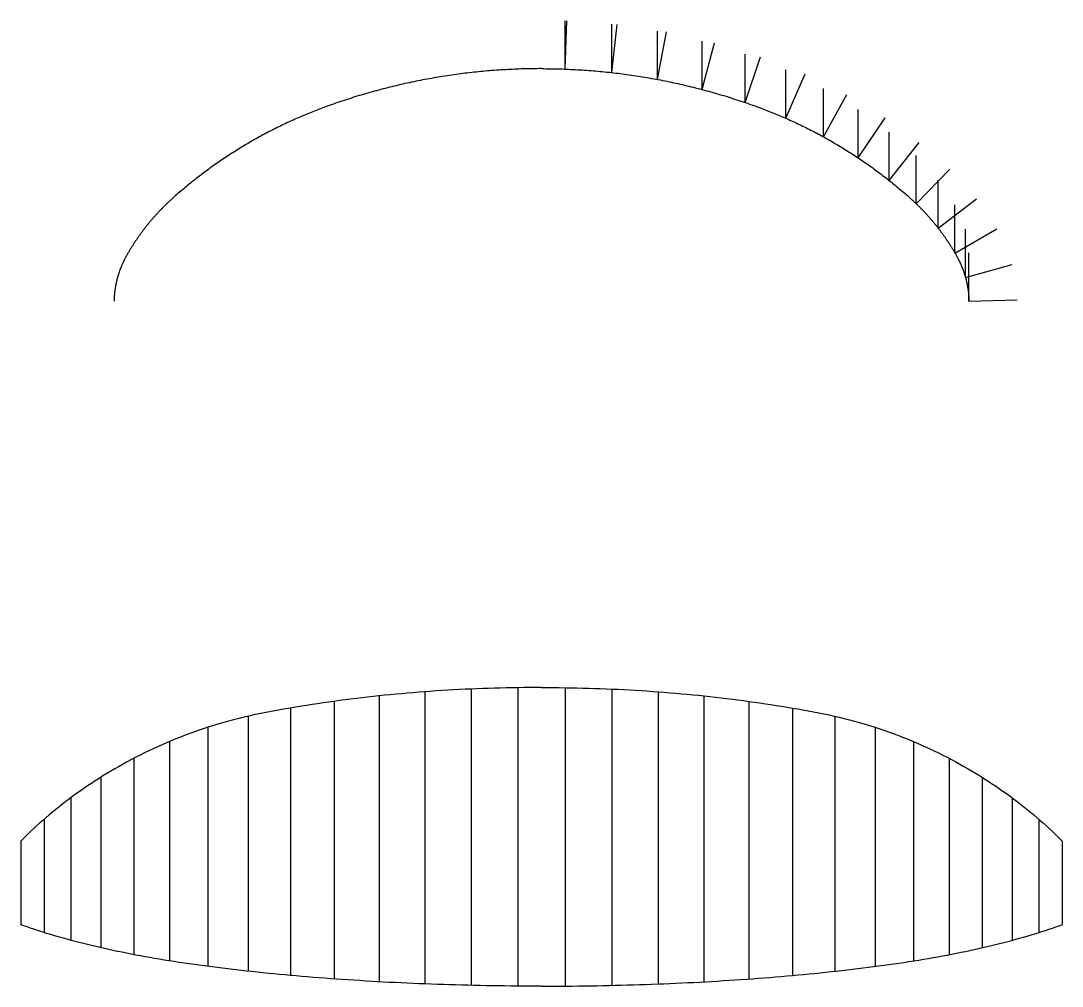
# Model space of a CAD drawing. Extents: x -539 to 539, y -309 to 690.
import ezdxf

# ---------------------------------------------------------------- set-up
doc = ezdxf.new("R2010")
doc.units = 0

msp = doc.modelspace()

# ---------------------------------------------------------------- linework, layer by layer
at = {"layer": 'default', "color": 1, "linetype": 'CONTINUOUS'}
for p, q in [((24.36, 640.44), (24.36, 690.44)), ((72.71, 636.83), (72.71, 686.83)), ((120.19, 629.71), (120.19, 679.71)), ((166.32, 619.3), (166.32, 669.3)), ((210.68, 605.87), (210.68, 655.87)), ((-79.21, 636.06), (-81.53, 635.77)), ((-76.89, 636.34), (-79.21, 636.06)), ((-74.57, 636.61), (-76.89, 636.34)), ((-72.25, 636.88), (-74.57, 636.61)), ((-69.93, 637.13), (-72.25, 636.88)), ((-67.61, 637.38), (-69.93, 637.13)), ((-65.29, 637.62), (-67.61, 637.38)), ((-62.96, 637.85), (-65.29, 637.62)), ((-60.64, 638.07), (-62.96, 637.85)), ((-58.31, 638.28), (-60.64, 638.07)), ((-55.98, 638.49), (-58.31, 638.28)), ((-53.66, 638.68), (-55.98, 638.49)), ((-51.33, 638.87), (-53.66, 638.68)), ((-49, 639.05), (-51.33, 638.87)), ((-46.67, 639.22), (-49, 639.05)), ((-44.34, 639.39), (-46.67, 639.22)), ((-42.01, 639.54), (-44.34, 639.39)), ((-39.68, 639.69), (-42.01, 639.54)), ((-37.35, 639.83), (-39.68, 639.69)), ((-35.02, 639.96), (-37.35, 639.83)), ((-32.68, 640.08), (-35.02, 639.96)), ((-30.35, 640.19), (-32.68, 640.08)), ((-28.02, 640.3), (-30.35, 640.19)), ((-25.68, 640.39), (-28.02, 640.3)), ((-23.35, 640.48), (-25.68, 640.39)), ((-21.02, 640.56), (-23.35, 640.48)), ((-18.68, 640.63), (-21.02, 640.56)), ((-16.35, 640.69), (-18.68, 640.63)), ((-14.01, 640.75), (-16.35, 640.69)), ((-11.68, 640.8), (-14.01, 640.75)), ((-9.34, 640.83), (-11.68, 640.8)), ((-7.01, 640.86), (-9.34, 640.83)), ((-4.67, 640.88), (-7.01, 640.86)), ((-2.34, 640.9), (-4.67, 640.88)), ((0, 640.9), (-2.34, 640.9)), ((252.81, 589.58), (252.81, 639.58)), ((-141.34, 625.37), (-143.62, 624.86)), ((-139.06, 625.88), (-141.34, 625.37)), ((-136.77, 626.37), (-139.06, 625.88)), ((-134.49, 626.86), (-136.77, 626.37)), ((-132.2, 627.34), (-134.49, 626.86)), ((-129.91, 627.81), (-132.2, 627.34)), ((-127.63, 628.27), (-129.91, 627.81)), ((-125.33, 628.72), (-127.63, 628.27)), ((-123.04, 629.17), (-125.33, 628.72)), ((-120.75, 629.6), (-123.04, 629.17)), ((-118.45, 630.03), (-120.75, 629.6)), ((-116.15, 630.45), (-118.45, 630.03)), ((-113.86, 630.87), (-116.15, 630.45)), ((-111.56, 631.27), (-113.86, 630.87)), ((-109.25, 631.67), (-111.56, 631.27)), ((-106.95, 632.05), (-109.25, 631.67)), ((-104.65, 632.43), (-106.95, 632.05)), ((-102.34, 632.81), (-104.65, 632.43)), ((-100.03, 633.17), (-102.34, 632.81)), ((-97.72, 633.52), (-100.03, 633.17)), ((-95.41, 633.87), (-97.72, 633.52)), ((-93.1, 634.21), (-95.41, 633.87)), ((-90.79, 634.54), (-93.1, 634.21)), ((-88.48, 634.86), (-90.79, 634.54)), ((-86.16, 635.17), (-88.48, 634.86)), ((-83.85, 635.48), (-86.16, 635.17)), ((-81.53, 635.77), (-83.85, 635.48)), ((-182.05, 614.93), (-184.29, 614.27)), ((-179.81, 615.58), (-182.05, 614.93)), ((-177.56, 616.22), (-179.81, 615.58)), ((-175.31, 616.85), (-177.56, 616.22)), ((-173.06, 617.48), (-175.31, 616.85)), ((-170.81, 618.09), (-173.06, 617.48)), ((-168.56, 618.7), (-170.81, 618.09)), ((-166.3, 619.3), (-168.56, 618.7)), ((-164.04, 619.89), (-166.3, 619.3)), ((-161.78, 620.48), (-164.04, 619.89)), ((-159.51, 621.05), (-161.78, 620.48)), ((-157.25, 621.62), (-159.51, 621.05)), ((-154.98, 622.18), (-157.25, 621.62)), ((-152.71, 622.74), (-154.98, 622.18)), ((-150.44, 623.28), (-152.71, 622.74)), ((-148.17, 623.81), (-150.44, 623.28)), ((-145.89, 624.34), (-148.17, 623.81)), ((-143.62, 624.86), (-145.89, 624.34)), ((292.04, 570.22), (292.04, 620.22)), ((-215.41, 604.23), (-217.61, 603.45)), ((-213.2, 605), (-215.41, 604.23)), ((-210.99, 605.76), (-213.2, 605)), ((-208.78, 606.51), (-210.99, 605.76)), ((-206.57, 607.26), (-208.78, 606.51)), ((-204.35, 608), (-206.57, 607.26)), ((-202.13, 608.72), (-204.35, 608)), ((-199.91, 609.45), (-202.13, 608.72)), ((-197.69, 610.16), (-199.91, 609.45)), ((-195.46, 610.86), (-197.69, 610.16)), ((-193.23, 611.56), (-195.46, 610.86)), ((-191, 612.25), (-193.23, 611.56)), ((-188.77, 612.93), (-191, 612.25)), ((-186.53, 613.6), (-188.77, 612.93)), ((-184.29, 614.27), (-186.53, 613.6)), ((-243.51, 593.55), (-245.21, 592.84)), ((-241.81, 594.25), (-243.51, 593.55)), ((-240.11, 594.94), (-241.81, 594.25)), ((-238.4, 595.63), (-240.11, 594.94)), ((-236.7, 596.31), (-238.4, 595.63)), ((-234.99, 596.99), (-236.7, 596.31)), ((-233.27, 597.66), (-234.99, 596.99)), ((-231.56, 598.32), (-233.27, 597.66)), ((-229.84, 598.98), (-231.56, 598.32)), ((-228.12, 599.62), (-229.84, 598.98)), ((-226.39, 600.27), (-228.12, 599.62)), ((-224.2, 601.08), (-226.39, 600.27)), ((-222.01, 601.88), (-224.2, 601.08)), ((-219.81, 602.67), (-222.01, 601.88)), ((-217.61, 603.45), (-219.81, 602.67)), ((327.88, 548.45), (327.88, 598.45)), ((-268.69, 582.27), (-270.35, 581.47)), ((-267.03, 583.07), (-268.69, 582.27)), ((-265.37, 583.86), (-267.03, 583.07)), ((-263.71, 584.64), (-265.37, 583.86)), ((-262.04, 585.42), (-263.71, 584.64)), ((-260.37, 586.19), (-262.04, 585.42)), ((-258.7, 586.95), (-260.37, 586.19)), ((-257.02, 587.71), (-258.7, 586.95)), ((-255.34, 588.46), (-257.02, 587.71)), ((-253.66, 589.21), (-255.34, 588.46)), ((-251.98, 589.95), (-253.66, 589.21)), ((-250.29, 590.68), (-251.98, 589.95)), ((-248.6, 591.41), (-250.29, 590.68)), ((-246.91, 592.13), (-248.6, 591.41)), ((-245.21, 592.84), (-246.91, 592.13)), ((-289.97, 571.36), (-291.58, 570.48)), ((-288.35, 572.24), (-289.97, 571.36)), ((-286.73, 573.11), (-288.35, 572.24)), ((-285.11, 573.97), (-286.73, 573.11)), ((-283.48, 574.83), (-285.11, 573.97)), ((-281.85, 575.68), (-283.48, 574.83)), ((-280.21, 576.53), (-281.85, 575.68)), ((-278.58, 577.36), (-280.21, 576.53)), ((-276.94, 578.2), (-278.58, 577.36)), ((-275.29, 579.02), (-276.94, 578.2)), ((-273.65, 579.85), (-275.29, 579.02)), ((-272, 580.66), (-273.65, 579.85)), ((-270.35, 581.47), (-272, 580.66)), ((359.95, 525.08), (359.95, 575.08)), ((-307.54, 561.32), (-309.11, 560.38)), ((-305.96, 562.27), (-307.54, 561.32)), ((-304.37, 563.2), (-305.96, 562.27)), ((-302.79, 564.13), (-304.37, 563.2)), ((-301.2, 565.06), (-302.79, 564.13)), ((-299.6, 565.98), (-301.2, 565.06)), ((-298, 566.89), (-299.6, 565.98)), ((-296.4, 567.8), (-298, 566.89)), ((-294.8, 568.7), (-296.4, 567.8)), ((-293.19, 569.59), (-294.8, 568.7)), ((-291.58, 570.48), (-293.19, 569.59)), ((-324.67, 550.57), (-326.21, 549.56)), ((-323.13, 551.58), (-324.67, 550.57)), ((-321.59, 552.58), (-323.13, 551.58)), ((-320.04, 553.57), (-321.59, 552.58)), ((-318.49, 554.56), (-320.04, 553.57)), ((-316.94, 555.55), (-318.49, 554.56)), ((-315.38, 556.52), (-316.94, 555.55)), ((-313.82, 557.5), (-315.38, 556.52)), ((-312.25, 558.46), (-313.82, 557.5)), ((-310.68, 559.42), (-312.25, 558.46)), ((-309.11, 560.38), (-310.68, 559.42)), ((388.02, 500.91), (388.02, 550.91)), ((-341.35, 539.11), (-342.84, 538.04)), ((-339.85, 540.18), (-341.35, 539.11)), ((-338.35, 541.25), (-339.85, 540.18)), ((-336.85, 542.31), (-338.35, 541.25)), ((-335.34, 543.36), (-336.85, 542.31)), ((-333.83, 544.41), (-335.34, 543.36)), ((-332.31, 545.45), (-333.83, 544.41)), ((-330.79, 546.48), (-332.31, 545.45)), ((-329.27, 547.51), (-330.79, 546.48)), ((-327.74, 548.54), (-329.27, 547.51)), ((-326.21, 549.56), (-327.74, 548.54)), ((-354.63, 529.23), (-356.09, 528.11)), ((-353.17, 530.35), (-354.63, 529.23)), ((-351.71, 531.47), (-353.17, 530.35)), ((-350.24, 532.58), (-351.71, 531.47)), ((-348.77, 533.68), (-350.24, 532.58)), ((-347.29, 534.78), (-348.77, 533.68)), ((-345.81, 535.87), (-347.29, 534.78)), ((-344.33, 536.96), (-345.81, 535.87)), ((-342.84, 538.04), (-344.33, 536.96)), ((-368.99, 517.73), (-370.4, 516.55)), ((-367.57, 518.91), (-368.99, 517.73)), ((-366.15, 520.08), (-367.57, 518.91)), ((-364.73, 521.24), (-366.15, 520.08)), ((-363.3, 522.4), (-364.73, 521.24)), ((-361.86, 523.55), (-363.3, 522.4)), ((-360.42, 524.7), (-361.86, 523.55)), ((-358.98, 525.84), (-360.42, 524.7)), ((-357.54, 526.98), (-358.98, 525.84)), ((-356.09, 528.11), (-357.54, 526.98)), ((410.79, 475.56), (410.79, 525.56)), ((-381.53, 506.93), (-382.11, 506.41)), ((-380.15, 508.15), (-381.53, 506.93)), ((-378.77, 509.37), (-380.15, 508.15)), ((-377.39, 510.58), (-378.77, 509.37)), ((-376, 511.78), (-377.39, 510.58)), ((-374.61, 512.98), (-376, 511.78)), ((-373.21, 514.18), (-374.61, 512.98)), ((-371.8, 515.37), (-373.21, 514.18)), ((-370.4, 516.55), (-371.8, 515.37)), ((-392.79, 496.19), (-393.34, 495.64)), ((-392.25, 496.75), (-392.79, 496.19)), ((-391.7, 497.3), (-392.25, 496.75)), ((-391.15, 497.85), (-391.7, 497.3)), ((-390.6, 498.4), (-391.15, 497.85)), ((-390.04, 498.95), (-390.6, 498.4)), ((-389.49, 499.49), (-390.04, 498.95)), ((-388.93, 500.04), (-389.49, 499.49)), ((-388.37, 500.58), (-388.93, 500.04)), ((-387.81, 501.12), (-388.37, 500.58)), ((-387.25, 501.65), (-387.81, 501.12)), ((-386.69, 502.19), (-387.25, 501.65)), ((-386.12, 502.72), (-386.69, 502.19)), ((-385.55, 503.26), (-386.12, 502.72)), ((-384.98, 503.79), (-385.55, 503.26)), ((-384.41, 504.32), (-384.98, 503.79)), ((-383.84, 504.84), (-384.41, 504.32)), ((-383.26, 505.37), (-383.84, 504.84)), ((-382.69, 505.89), (-383.26, 505.37)), ((-382.11, 506.41), (-382.69, 505.89)), ((428.04, 449.91), (428.04, 499.91)), ((-402.81, 485.32), (-403.31, 484.73)), ((-402.3, 485.91), (-402.81, 485.32)), ((-401.78, 486.49), (-402.3, 485.91)), ((-401.27, 487.08), (-401.78, 486.49)), ((-400.76, 487.66), (-401.27, 487.08)), ((-400.24, 488.24), (-400.76, 487.66)), ((-399.72, 488.82), (-400.24, 488.24)), ((-399.2, 489.4), (-399.72, 488.82)), ((-398.67, 489.97), (-399.2, 489.4)), ((-398.15, 490.55), (-398.67, 489.97)), ((-397.62, 491.12), (-398.15, 490.55)), ((-397.09, 491.69), (-397.62, 491.12)), ((-396.56, 492.26), (-397.09, 491.69)), ((-396.03, 492.83), (-396.56, 492.26)), ((-395.49, 493.39), (-396.03, 492.83)), ((-394.96, 493.96), (-395.49, 493.39)), ((-394.42, 494.52), (-394.96, 493.96)), ((-393.88, 495.08), (-394.42, 494.52)), ((-393.34, 495.64), (-393.88, 495.08)), ((-411.64, 474.45), (-412.11, 473.83)), ((-411.17, 475.07), (-411.64, 474.45)), ((-410.69, 475.68), (-411.17, 475.07)), ((-410.21, 476.3), (-410.69, 475.68)), ((-409.73, 476.91), (-410.21, 476.3)), ((-409.25, 477.52), (-409.73, 476.91)), ((-408.77, 478.13), (-409.25, 477.52)), ((-408.28, 478.74), (-408.77, 478.13)), ((-407.79, 479.35), (-408.28, 478.74)), ((-407.31, 479.95), (-407.79, 479.35)), ((-406.81, 480.55), (-407.31, 479.95)), ((-406.32, 481.15), (-406.81, 480.55)), ((-405.82, 481.75), (-406.32, 481.15)), ((-405.33, 482.35), (-405.82, 481.75)), ((-404.83, 482.95), (-405.33, 482.35)), ((-404.32, 483.54), (-404.83, 482.95)), ((-403.82, 484.14), (-404.32, 483.54)), ((-403.31, 484.73), (-403.82, 484.14)), ((438.9, 424.64), (438.9, 474.64)), ((-419.37, 463.72), (-419.81, 463.07)), ((-418.93, 464.36), (-419.37, 463.72)), ((-418.49, 465), (-418.93, 464.36)), ((-418.05, 465.64), (-418.49, 465)), ((-417.61, 466.28), (-418.05, 465.64)), ((-417.16, 466.92), (-417.61, 466.28)), ((-416.71, 467.55), (-417.16, 466.92)), ((-416.26, 468.19), (-416.71, 467.55)), ((-415.81, 468.82), (-416.26, 468.19)), ((-415.35, 469.45), (-415.81, 468.82)), ((-414.9, 470.08), (-415.35, 469.45)), ((-414.44, 470.71), (-414.9, 470.08)), ((-413.98, 471.34), (-414.44, 470.71)), ((-413.51, 471.96), (-413.98, 471.34)), ((-413.05, 472.59), (-413.51, 471.96)), ((-412.58, 473.21), (-413.05, 472.59)), ((-412.11, 473.83), (-412.58, 473.21)), ((-426.08, 453.23), (-426.48, 452.56)), ((-425.68, 453.89), (-426.08, 453.23)), ((-425.27, 454.56), (-425.68, 453.89)), ((-424.86, 455.22), (-425.27, 454.56)), ((-424.46, 455.88), (-424.86, 455.22)), ((-424.04, 456.54), (-424.46, 455.88)), ((-423.63, 457.2), (-424.04, 456.54)), ((-423.21, 457.86), (-423.63, 457.2)), ((-422.8, 458.52), (-423.21, 457.86)), ((-422.38, 459.17), (-422.8, 458.52)), ((-421.95, 459.83), (-422.38, 459.17)), ((-421.53, 460.48), (-421.95, 459.83)), ((-421.1, 461.13), (-421.53, 460.48)), ((-420.67, 461.78), (-421.1, 461.13)), ((-420.24, 462.43), (-420.67, 461.78)), ((-419.81, 463.07), (-420.24, 462.43)), ((-432.19, 442.27), (-432.41, 441.82)), ((-431.97, 442.72), (-432.19, 442.27)), ((-431.74, 443.17), (-431.97, 442.72)), ((-431.51, 443.62), (-431.74, 443.17)), ((-431.28, 444.07), (-431.51, 443.62)), ((-431.05, 444.52), (-431.28, 444.07)), ((-430.81, 444.97), (-431.05, 444.52)), ((-430.58, 445.41), (-430.81, 444.97)), ((-430.34, 445.85), (-430.58, 445.41)), ((-430.09, 446.3), (-430.34, 445.85)), ((-429.85, 446.74), (-430.09, 446.3)), ((-429.6, 447.18), (-429.85, 446.74)), ((-428.84, 448.53), (-429.6, 447.18)), ((-428.45, 449.21), (-428.84, 448.53)), ((-428.06, 449.88), (-428.45, 449.21)), ((-427.67, 450.55), (-428.06, 449.88)), ((-427.28, 451.22), (-427.67, 450.55)), ((-426.88, 451.89), (-427.28, 451.22)), ((-426.48, 452.56), (-426.88, 451.89)), ((442.53, 400), (442.53, 450)), ((-436.7, 431.6), (-436.87, 431.12)), ((-436.53, 432.07), (-436.7, 431.6)), ((-436.36, 432.54), (-436.53, 432.07)), ((-436.18, 433.02), (-436.36, 432.54)), ((-436.01, 433.49), (-436.18, 433.02)), ((-435.83, 433.96), (-436.01, 433.49)), ((-435.64, 434.43), (-435.83, 433.96)), ((-435.46, 434.9), (-435.64, 434.43)), ((-435.27, 435.37), (-435.46, 434.9)), ((-435.08, 435.83), (-435.27, 435.37)), ((-434.89, 436.3), (-435.08, 435.83)), ((-434.7, 436.77), (-434.89, 436.3)), ((-434.5, 437.23), (-434.7, 436.77)), ((-434.3, 437.69), (-434.5, 437.23)), ((-434.1, 438.16), (-434.3, 437.69)), ((-433.9, 438.62), (-434.1, 438.16)), ((-433.69, 439.08), (-433.9, 438.62)), ((-433.48, 439.54), (-433.69, 439.08)), ((-433.27, 440), (-433.48, 439.54)), ((-433.06, 440.45), (-433.27, 440)), ((-432.85, 440.91), (-433.06, 440.45)), ((-432.63, 441.36), (-432.85, 440.91)), ((-432.41, 441.82), (-432.63, 441.36)), ((-439.96, 420.47), (-440.07, 419.98)), ((-439.85, 420.96), (-439.96, 420.47)), ((-439.73, 421.46), (-439.85, 420.96)), ((-439.61, 421.95), (-439.73, 421.46)), ((-439.49, 422.43), (-439.61, 421.95)), ((-439.36, 422.92), (-439.49, 422.43)), ((-439.23, 423.41), (-439.36, 422.92)), ((-439.1, 423.9), (-439.23, 423.41)), ((-438.97, 424.38), (-439.1, 423.9)), ((-438.84, 424.87), (-438.97, 424.38)), ((-438.7, 425.36), (-438.84, 424.87)), ((-438.56, 425.84), (-438.7, 425.36)), ((-438.42, 426.32), (-438.56, 425.84)), ((-438.28, 426.81), (-438.42, 426.32)), ((-438.13, 427.29), (-438.28, 426.81)), ((-437.98, 427.77), (-438.13, 427.29)), ((-437.83, 428.25), (-437.98, 427.77)), ((-437.68, 428.73), (-437.83, 428.25)), ((-437.52, 429.21), (-437.68, 428.73)), ((-437.36, 429.69), (-437.52, 429.21)), ((-437.2, 430.17), (-437.36, 429.69)), ((-437.04, 430.64), (-437.2, 430.17)), ((-436.87, 431.12), (-437.04, 430.64)), ((-441.8, 410.05), (-441.86, 409.55)), ((-441.74, 410.55), (-441.8, 410.05)), ((-441.68, 411.05), (-441.74, 410.55)), ((-441.61, 411.55), (-441.68, 411.05)), ((-441.54, 412.05), (-441.61, 411.55)), ((-441.46, 412.55), (-441.54, 412.05)), ((-441.39, 413.05), (-441.46, 412.55)), ((-441.31, 413.55), (-441.39, 413.05)), ((-441.23, 414.05), (-441.31, 413.55)), ((-441.15, 414.54), (-441.23, 414.05)), ((-441.06, 415.04), (-441.15, 414.54)), ((-440.97, 415.54), (-441.06, 415.04)), ((-440.88, 416.03), (-440.97, 415.54)), ((-440.79, 416.53), (-440.88, 416.03)), ((-440.7, 417.02), (-440.79, 416.53)), ((-440.6, 417.52), (-440.7, 417.02)), ((-440.5, 418.01), (-440.6, 417.52)), ((-440.4, 418.5), (-440.5, 418.01)), ((-440.29, 419), (-440.4, 418.5)), ((-440.18, 419.49), (-440.29, 419)), ((-440.07, 419.98), (-440.18, 419.49)), ((-442.52, 400.5), (-442.53, 400)), ((-442.51, 401.01), (-442.52, 400.5)), ((-442.49, 401.51), (-442.51, 401.01)), ((-442.47, 402.02), (-442.49, 401.51)), ((-442.45, 402.52), (-442.47, 402.02)), ((-442.42, 403.02), (-442.45, 402.52)), ((-442.39, 403.53), (-442.42, 403.02)), ((-442.36, 404.03), (-442.39, 403.53)), ((-442.33, 404.53), (-442.36, 404.03)), ((-442.29, 405.04), (-442.33, 404.53)), ((-442.26, 405.54), (-442.29, 405.04)), ((-442.22, 406.04), (-442.26, 405.54)), ((-442.17, 406.54), (-442.22, 406.04)), ((-442.13, 407.05), (-442.17, 406.54)), ((-442.08, 407.55), (-442.13, 407.05)), ((-442.03, 408.05), (-442.08, 407.55)), ((-441.98, 408.55), (-442.03, 408.05)), ((-441.92, 409.05), (-441.98, 408.55)), ((-441.86, 409.55), (-441.92, 409.05)), ((0, 0), (-6.1, -0.01)), ((0, 0), (6.1, -0.01)), ((-185.99, -10.66), (-191.78, -11.35)), ((-180.17, -9.99), (-185.99, -10.66)), ((-174.34, -9.34), (-180.17, -9.99)), ((-168.49, -8.71), (-174.34, -9.34)), ((-162.62, -8.1), (-168.49, -8.71)), ((-168.18, -8.68), (-168.18, -304.79)), ((-156.74, -7.51), (-162.62, -8.1)), ((-150.84, -6.95), (-156.74, -7.51)), ((-144.92, -6.41), (-150.84, -6.95)), ((-138.99, -5.89), (-144.92, -6.41)), ((-133.05, -5.39), (-138.99, -5.89)), ((-127.09, -4.91), (-133.05, -5.39)), ((-121.12, -4.46), (-127.09, -4.91)), ((-115.14, -4.02), (-121.12, -4.46)), ((-120.88, -4.44), (-120.88, -307)), ((-109.15, -3.61), (-115.14, -4.02)), ((-103.15, -3.22), (-109.15, -3.61)), ((-97.13, -2.86), (-103.15, -3.22)), ((-91.11, -2.51), (-97.13, -2.86)), ((-85.08, -2.19), (-91.11, -2.51)), ((-79.04, -1.89), (-85.08, -2.19)), ((-72.99, -1.61), (-79.04, -1.89)), ((-66.93, -1.35), (-72.99, -1.61)), ((-72.86, -1.6), (-72.86, -308.49)), ((-60.87, -1.12), (-66.93, -1.35)), ((-54.8, -0.9), (-60.87, -1.12)), ((-48.72, -0.72), (-54.8, -0.9)), ((-42.64, -0.55), (-48.72, -0.72)), ((-36.56, -0.4), (-42.64, -0.55)), ((-30.47, -0.28), (-36.56, -0.4)), ((-24.38, -0.18), (-30.47, -0.28)), ((-18.29, -0.1), (-24.38, -0.18)), ((-24.37, -0.18), (-24.37, -309.24)), ((-12.19, -0.04), (-18.29, -0.1)), ((-6.1, -0.01), (-12.19, -0.04)), ((6.1, -0.01), (12.19, -0.04)), ((12.19, -0.04), (18.29, -0.1)), ((18.29, -0.1), (24.38, -0.18)), ((24.38, -0.18), (30.47, -0.28)), ((30.47, -0.28), (36.56, -0.4)), ((36.56, -0.4), (42.64, -0.55)), ((42.64, -0.55), (48.72, -0.72)), ((48.72, -0.72), (54.8, -0.9)), ((54.8, -0.9), (60.87, -1.12)), ((60.87, -1.12), (66.93, -1.35)), ((66.93, -1.35), (72.99, -1.61)), ((72.99, -1.61), (79.04, -1.89)), ((79.04, -1.89), (85.08, -2.19)), ((85.08, -2.19), (91.11, -2.51)), ((91.11, -2.51), (97.13, -2.86)), ((97.13, -2.86), (103.15, -3.22)), ((103.15, -3.22), (109.15, -3.61)), ((109.15, -3.61), (115.14, -4.02)), ((115.14, -4.02), (121.12, -4.46)), ((121.12, -4.46), (127.09, -4.91)), ((127.09, -4.91), (133.05, -5.39)), ((133.05, -5.39), (138.99, -5.89)), ((138.99, -5.89), (144.92, -6.41)), ((144.92, -6.41), (150.84, -6.95)), ((150.84, -6.95), (156.74, -7.51)), ((156.74, -7.51), (162.62, -8.1)), ((162.62, -8.1), (168.49, -8.71)), ((168.49, -8.71), (174.34, -9.34)), ((174.34, -9.34), (180.17, -9.99)), ((180.17, -9.99), (185.99, -10.66)), ((185.99, -10.66), (191.78, -11.35)), ((-259.69, -21.3), (-265.19, -22.26)), ((-259.72, -21.3), (-259.72, -298.21)), ((-254.16, -20.35), (-259.69, -21.3)), ((-248.6, -19.43), (-254.16, -20.35)), ((-243.02, -18.53), (-248.6, -19.43)), ((-237.42, -17.65), (-243.02, -18.53)), ((-231.79, -16.79), (-237.42, -17.65)), ((-226.14, -15.95), (-231.79, -16.79)), ((-220.47, -15.13), (-226.14, -15.95)), ((-214.77, -14.33), (-220.47, -15.13)), ((-209.06, -13.56), (-214.77, -14.33)), ((-214.54, -14.3), (-214.54, -301.85)), ((-203.32, -12.8), (-209.06, -13.56)), ((-197.56, -12.06), (-203.32, -12.8)), ((-191.78, -11.35), (-197.56, -12.06)), ((191.78, -11.35), (197.56, -12.06)), ((197.56, -12.06), (203.32, -12.8)), ((203.32, -12.8), (209.06, -13.56)), ((209.06, -13.56), (214.77, -14.33)), ((214.77, -14.33), (220.47, -15.13)), ((220.47, -15.13), (226.14, -15.95)), ((226.14, -15.95), (231.79, -16.79)), ((231.79, -16.79), (237.42, -17.65)), ((237.42, -17.65), (243.02, -18.53)), ((243.02, -18.53), (248.6, -19.43)), ((248.6, -19.43), (254.16, -20.35)), ((254.16, -20.35), (259.69, -21.3)), ((259.69, -21.3), (265.19, -22.26)), ((-313.46, -32.13), (-318.67, -33.45)), ((-308.21, -30.86), (-313.46, -32.13)), ((-302.94, -29.64), (-308.21, -30.86)), ((-303.49, -29.76), (-303.49, -293.87)), ((-297.63, -28.48), (-302.94, -29.64)), ((-292.3, -27.37), (-297.63, -28.48)), ((-286.93, -26.31), (-292.3, -27.37)), ((-281.54, -25.27), (-286.93, -26.31)), ((-276.12, -24.24), (-281.54, -25.27)), ((-270.67, -23.24), (-276.12, -24.24)), ((-265.19, -22.26), (-270.67, -23.24)), ((265.19, -22.26), (270.67, -23.24)), ((270.67, -23.24), (276.12, -24.24)), ((276.12, -24.24), (281.54, -25.27)), ((281.54, -25.27), (286.93, -26.31)), ((286.93, -26.31), (292.3, -27.37)), ((292.3, -27.37), (297.63, -28.48)), ((297.63, -28.48), (302.94, -29.64)), ((302.94, -29.64), (308.21, -30.86)), ((308.21, -30.86), (313.46, -32.13)), ((313.46, -32.13), (318.67, -33.45)), ((-349.27, -42.5), (-354.25, -44.18)), ((-344.25, -40.87), (-349.27, -42.5)), ((-345.43, -41.25), (-345.43, -288.87)), ((-339.2, -39.28), (-344.25, -40.87)), ((-334.12, -37.75), (-339.2, -39.28)), ((-329, -36.27), (-334.12, -37.75)), ((-323.85, -34.83), (-329, -36.27)), ((-318.67, -33.45), (-323.85, -34.83)), ((318.67, -33.45), (323.85, -34.83)), ((323.85, -34.83), (329, -36.27)), ((329, -36.27), (334.12, -37.75)), ((334.12, -37.75), (339.2, -39.28)), ((339.2, -39.28), (344.25, -40.87)), ((344.25, -40.87), (349.27, -42.5)), ((349.27, -42.5), (354.25, -44.18)), ((-378.6, -53.29), (-383.36, -55.24)), ((-373.8, -51.38), (-378.6, -53.29)), ((-368.97, -49.51), (-373.8, -51.38)), ((-364.1, -47.69), (-368.97, -49.51)), ((-359.19, -45.91), (-364.1, -47.69)), ((-354.25, -44.18), (-359.19, -45.91)), ((354.25, -44.18), (359.19, -45.91)), ((359.19, -45.91), (364.1, -47.69)), ((364.1, -47.69), (368.97, -49.51)), ((368.97, -49.51), (373.8, -51.38)), ((373.8, -51.38), (378.6, -53.29)), ((378.6, -53.29), (383.36, -55.24)), ((-402.01, -63.47), (-406.58, -65.62)), ((-397.41, -61.35), (-402.01, -63.47)), ((-392.77, -59.27), (-397.41, -61.35)), ((-388.08, -57.24), (-392.77, -59.27)), ((-383.36, -55.24), (-388.08, -57.24)), ((-385.13, -55.99), (-385.13, -283.17)), ((383.36, -55.24), (388.08, -57.24)), ((388.08, -57.24), (392.77, -59.27)), ((392.77, -59.27), (397.41, -61.35)), ((397.41, -61.35), (402.01, -63.47)), ((402.01, -63.47), (406.58, -65.62)), ((-424.42, -74.61), (-428.78, -76.94)), ((-420.02, -72.31), (-424.42, -74.61)), ((-422.18, -73.44), (-422.18, -276.64)), ((-415.58, -70.04), (-420.02, -72.31)), ((-411.1, -67.81), (-415.58, -70.04)), ((-406.58, -65.62), (-411.1, -67.81)), ((406.58, -65.62), (411.1, -67.81)), ((411.1, -67.81), (415.58, -70.04)), ((415.58, -70.04), (420.02, -72.31)), ((420.02, -72.31), (424.42, -74.61)), ((424.42, -74.61), (428.78, -76.94)), ((-441.58, -84.13), (-445.76, -86.59)), ((-437.36, -81.7), (-441.58, -84.13)), ((-433.09, -79.3), (-437.36, -81.7)), ((-428.78, -76.94), (-433.09, -79.3)), ((428.78, -76.94), (433.09, -79.3)), ((433.09, -79.3), (437.36, -81.7)), ((437.36, -81.7), (441.58, -84.13)), ((441.58, -84.13), (445.76, -86.59)), ((-462.04, -96.7), (-466, -99.29)), ((-458.04, -94.13), (-462.04, -96.7)), ((-453.99, -91.59), (-458.04, -94.13)), ((-456.29, -93.03), (-456.29, -269.46)), ((-449.9, -89.08), (-453.99, -91.59)), ((-445.76, -86.59), (-449.9, -89.08)), ((445.76, -86.59), (449.9, -89.08)), ((449.9, -89.08), (453.99, -91.59)), ((453.99, -91.59), (458.04, -94.13)), ((458.04, -94.13), (462.04, -96.7)), ((462.04, -96.7), (466, -99.29)), ((-477.58, -107.21), (-481.34, -109.89)), ((-473.76, -104.55), (-477.58, -107.21)), ((-469.9, -101.91), (-473.76, -104.55)), ((-466, -99.29), (-469.9, -101.91)), ((466, -99.29), (469.9, -101.91)), ((469.9, -101.91), (473.76, -104.55)), ((473.76, -104.55), (477.58, -107.21)), ((477.58, -107.21), (481.34, -109.89)), ((-492.35, -118.06), (-495.92, -120.82)), ((-488.73, -115.32), (-492.35, -118.06)), ((-485.06, -112.6), (-488.73, -115.32)), ((-487.22, -114.19), (-487.22, -261.78)), ((-481.34, -109.89), (-485.06, -112.6)), ((481.34, -109.89), (485.06, -112.6)), ((485.06, -112.6), (488.73, -115.32)), ((488.73, -115.32), (492.35, -118.06)), ((492.35, -118.06), (495.92, -120.82)), ((-506.34, -129.18), (-509.71, -132)), ((-502.92, -126.38), (-506.34, -129.18)), ((-499.44, -123.59), (-502.92, -126.38)), ((-495.92, -120.82), (-499.44, -123.59)), ((495.92, -120.82), (499.44, -123.59)), ((499.44, -123.59), (502.92, -126.38)), ((502.92, -126.38), (506.34, -129.18)), ((506.34, -129.18), (509.71, -132)), ((-516.3, -137.66), (-519.51, -140.51)), ((-513.03, -134.82), (-516.3, -137.66)), ((-514.81, -136.37), (-514.81, -253.81)), ((-509.71, -132), (-513.03, -134.82)), ((509.71, -132), (513.03, -134.82)), ((513.03, -134.82), (516.3, -137.66)), ((516.3, -137.66), (519.51, -140.51)), ((-528.85, -149.12), (-531.86, -152)), ((-525.79, -146.24), (-528.85, -149.12)), ((-522.68, -143.37), (-525.79, -146.24)), ((-519.51, -140.51), (-522.68, -143.37)), ((519.51, -140.51), (522.68, -143.37)), ((522.68, -143.37), (525.79, -146.24)), ((525.79, -146.24), (528.85, -149.12)), ((528.85, -149.12), (531.86, -152)), ((-537.71, -157.78), (-539, -159.09)), ((-539, -159.09), (-539, -245.71)), ((-539, -159.09), (-539, -245.71)), ((-534.81, -154.89), (-537.71, -157.78)), ((-531.86, -152), (-534.81, -154.89)), ((531.86, -152), (534.81, -154.89)), ((534.81, -154.89), (537.71, -157.78)), ((537.71, -157.78), (539, -159.09)), ((539, -159.09), (539, -245.71)), ((-535.95, -246.79), (-539, -245.71)), ((-532.49, -248.01), (-535.95, -246.79)), ((532.49, -248.01), (535.95, -246.79)), ((535.95, -246.79), (539, -245.71)), ((-528.96, -249.21), (-532.49, -248.01)), ((-525.39, -250.41), (-528.96, -249.21)), ((-521.76, -251.6), (-525.39, -250.41)), ((-518.08, -252.78), (-521.76, -251.6)), ((-514.35, -253.95), (-518.08, -252.78)), ((-510.57, -255.11), (-514.35, -253.95)), ((-506.74, -256.27), (-510.57, -255.11)), ((-502.85, -257.41), (-506.74, -256.27)), ((-498.92, -258.55), (-502.85, -257.41)), ((-494.94, -259.67), (-498.92, -258.55)), ((494.94, -259.67), (498.92, -258.55)), ((498.92, -258.55), (502.85, -257.41)), ((502.85, -257.41), (506.74, -256.27)), ((506.74, -256.27), (510.57, -255.11)), ((510.57, -255.11), (514.35, -253.95)), ((514.35, -253.95), (518.08, -252.78)), ((518.08, -252.78), (521.76, -251.6)), ((521.76, -251.6), (525.39, -250.41)), ((525.39, -250.41), (528.96, -249.21)), ((528.96, -249.21), (532.49, -248.01)), ((-490.9, -260.79), (-494.94, -259.67)), ((-486.82, -261.89), (-490.9, -260.79)), ((-482.69, -262.99), (-486.82, -261.89)), ((-478.51, -264.07), (-482.69, -262.99)), ((-474.28, -265.14), (-478.51, -264.07)), ((-470.01, -266.2), (-474.28, -265.14)), ((-465.68, -267.25), (-470.01, -266.2)), ((-461.32, -268.29), (-465.68, -267.25)), ((-456.9, -269.32), (-461.32, -268.29)), ((-452.44, -270.33), (-456.9, -269.32)), ((452.44, -270.33), (456.9, -269.32)), ((456.9, -269.32), (461.32, -268.29)), ((461.32, -268.29), (465.68, -267.25)), ((465.68, -267.25), (470.01, -266.2)), ((470.01, -266.2), (474.28, -265.14)), ((474.28, -265.14), (478.51, -264.07)), ((478.51, -264.07), (482.69, -262.99)), ((482.69, -262.99), (486.82, -261.89)), ((486.82, -261.89), (490.9, -260.79)), ((490.9, -260.79), (494.94, -259.67)), ((-447.94, -271.33), (-452.44, -270.33)), ((-443.39, -272.32), (-447.94, -271.33)), ((-438.79, -273.3), (-443.39, -272.32)), ((-434.15, -274.26), (-438.79, -273.3)), ((-429.47, -275.21), (-434.15, -274.26)), ((-424.75, -276.15), (-429.47, -275.21)), ((-419.98, -277.07), (-424.75, -276.15)), ((-415.17, -277.98), (-419.98, -277.07)), ((-410.32, -278.87), (-415.17, -277.98)), ((-405.43, -279.75), (-410.32, -278.87)), ((-400.49, -280.61), (-405.43, -279.75)), ((400.49, -280.61), (405.43, -279.75)), ((405.43, -279.75), (410.32, -278.87)), ((410.32, -278.87), (415.17, -277.98)), ((415.17, -277.98), (419.98, -277.07)), ((419.98, -277.07), (424.75, -276.15)), ((424.75, -276.15), (429.47, -275.21)), ((429.47, -275.21), (434.15, -274.26)), ((434.15, -274.26), (438.79, -273.3)), ((438.79, -273.3), (443.39, -272.32)), ((443.39, -272.32), (447.94, -271.33)), ((447.94, -271.33), (452.44, -270.33)), ((-395.52, -281.46), (-400.49, -280.61)), ((-390.51, -282.3), (-395.52, -281.46)), ((-385.46, -283.12), (-390.51, -282.3)), ((-380.37, -283.92), (-385.46, -283.12)), ((-375.24, -284.71), (-380.37, -283.92)), ((-370.08, -285.48), (-375.24, -284.71)), ((-364.87, -286.23), (-370.08, -285.48)), ((-359.63, -286.97), (-364.87, -286.23)), ((-354.36, -287.7), (-359.63, -286.97)), ((-349.05, -288.4), (-354.36, -287.7)), ((-343.71, -289.1), (-349.05, -288.4)), ((-338.33, -289.78), (-343.71, -289.1)), ((-332.91, -290.46), (-338.33, -289.78)), ((-327.47, -291.12), (-332.91, -290.46)), ((327.47, -291.12), (332.91, -290.46)), ((332.91, -290.46), (338.33, -289.78)), ((338.33, -289.78), (343.71, -289.1)), ((343.71, -289.1), (349.05, -288.4)), ((349.05, -288.4), (354.36, -287.7)), ((354.36, -287.7), (359.63, -286.97)), ((359.63, -286.97), (364.87, -286.23)), ((364.87, -286.23), (370.08, -285.48)), ((370.08, -285.48), (375.24, -284.71)), ((375.24, -284.71), (380.37, -283.92)), ((380.37, -283.92), (385.46, -283.12)), ((385.46, -283.12), (390.51, -282.3)), ((390.51, -282.3), (395.52, -281.46)), ((395.52, -281.46), (400.49, -280.61)), ((-321.99, -291.77), (-327.47, -291.12)), ((-316.48, -292.41), (-321.99, -291.77)), ((-310.93, -293.05), (-316.48, -292.41)), ((-305.36, -293.66), (-310.93, -293.05)), ((-299.75, -294.27), (-305.36, -293.66)), ((-294.12, -294.87), (-299.75, -294.27)), ((-288.45, -295.45), (-294.12, -294.87)), ((-282.76, -296.03), (-288.45, -295.45)), ((-277.04, -296.59), (-282.76, -296.03)), ((-271.29, -297.14), (-277.04, -296.59)), ((-265.52, -297.68), (-271.29, -297.14)), ((-259.71, -298.21), (-265.52, -297.68)), ((-253.88, -298.72), (-259.71, -298.21)), ((-248.03, -299.23), (-253.88, -298.72)), ((-242.15, -299.72), (-248.03, -299.23)), ((-236.25, -300.2), (-242.15, -299.72)), ((-230.32, -300.67), (-236.25, -300.2)), ((-224.37, -301.13), (-230.32, -300.67)), ((-218.4, -301.57), (-224.37, -301.13)), ((-212.41, -302), (-218.4, -301.57)), ((212.41, -302), (218.4, -301.57)), ((218.4, -301.57), (224.37, -301.13)), ((224.37, -301.13), (230.32, -300.67)), ((230.32, -300.67), (236.25, -300.2)), ((236.25, -300.2), (242.15, -299.72)), ((242.15, -299.72), (248.03, -299.23)), ((248.03, -299.23), (253.88, -298.72)), ((253.88, -298.72), (259.71, -298.21)), ((259.71, -298.21), (265.52, -297.68)), ((265.52, -297.68), (271.29, -297.14)), ((271.29, -297.14), (277.04, -296.59)), ((277.04, -296.59), (282.76, -296.03)), ((282.76, -296.03), (288.45, -295.45)), ((288.45, -295.45), (294.12, -294.87)), ((294.12, -294.87), (299.75, -294.27)), ((299.75, -294.27), (305.36, -293.66)), ((305.36, -293.66), (310.93, -293.05)), ((310.93, -293.05), (316.48, -292.41)), ((316.48, -292.41), (321.99, -291.77)), ((321.99, -291.77), (327.47, -291.12)), ((-206.39, -302.43), (-212.41, -302)), ((-200.36, -302.83), (-206.39, -302.43)), ((-194.3, -303.23), (-200.36, -302.83)), ((-188.22, -303.61), (-194.3, -303.23)), ((-182.13, -303.99), (-188.22, -303.61)), ((-176.02, -304.35), (-182.13, -303.99)), ((-169.89, -304.69), (-176.02, -304.35)), ((-163.74, -305.03), (-169.89, -304.69)), ((-157.58, -305.35), (-163.74, -305.03)), ((-151.4, -305.66), (-157.58, -305.35)), ((-145.2, -305.96), (-151.4, -305.66)), ((-139, -306.25), (-145.2, -305.96)), ((-132.77, -306.52), (-139, -306.25)), ((-126.54, -306.78), (-132.77, -306.52)), ((-120.29, -307.03), (-126.54, -306.78)), ((-114.03, -307.26), (-120.29, -307.03)), ((-107.76, -307.49), (-114.03, -307.26)), ((-101.47, -307.7), (-107.76, -307.49)), ((-95.18, -307.89), (-101.47, -307.7)), ((-88.88, -308.08), (-95.18, -307.89)), ((-82.57, -308.25), (-88.88, -308.08)), ((-76.25, -308.41), (-82.57, -308.25)), ((-69.92, -308.56), (-76.25, -308.41)), ((-63.59, -308.69), (-69.92, -308.56)), ((-57.25, -308.81), (-63.59, -308.69)), ((-50.9, -308.92), (-57.25, -308.81)), ((-44.55, -309.02), (-50.9, -308.92)), ((-38.19, -309.1), (-44.55, -309.02)), ((-31.83, -309.17), (-38.19, -309.1)), ((-25.47, -309.23), (-31.83, -309.17)), ((-19.1, -309.27), (-25.47, -309.23)), ((-12.74, -309.3), (-19.1, -309.27)), ((-6.37, -309.32), (-12.74, -309.3)), ((0, -309.33), (-6.37, -309.32)), ((0, -309.33), (6.37, -309.32)), ((6.37, -309.32), (12.74, -309.3)), ((12.74, -309.3), (19.1, -309.27)), ((19.1, -309.27), (25.47, -309.23)), ((25.47, -309.23), (31.83, -309.17)), ((31.83, -309.17), (38.19, -309.1)), ((38.19, -309.1), (44.55, -309.02)), ((44.55, -309.02), (50.9, -308.92)), ((50.9, -308.92), (57.25, -308.81)), ((57.25, -308.81), (63.59, -308.69)), ((63.59, -308.69), (69.92, -308.56)), ((69.92, -308.56), (76.25, -308.41)), ((76.25, -308.41), (82.57, -308.25)), ((82.57, -308.25), (88.88, -308.08)), ((88.88, -308.08), (95.18, -307.89)), ((95.18, -307.89), (101.47, -307.7)), ((101.47, -307.7), (107.76, -307.49)), ((107.76, -307.49), (114.03, -307.26)), ((114.03, -307.26), (120.29, -307.03)), ((120.29, -307.03), (126.54, -306.78)), ((126.54, -306.78), (132.77, -306.52)), ((132.77, -306.52), (139, -306.25)), ((139, -306.25), (145.2, -305.96)), ((145.2, -305.96), (151.4, -305.66)), ((151.4, -305.66), (157.58, -305.35)), ((157.58, -305.35), (163.74, -305.03)), ((163.74, -305.03), (169.89, -304.69)), ((169.89, -304.69), (176.02, -304.35)), ((176.02, -304.35), (182.13, -303.99)), ((182.13, -303.99), (188.22, -303.61)), ((188.22, -303.61), (194.3, -303.23)), ((194.3, -303.23), (200.36, -302.83)), ((200.36, -302.83), (206.39, -302.43)), ((206.39, -302.43), (212.41, -302))]:
    msp.add_line(p, q, dxfattribs=at)
at = {"layer": 'default', "color": 2, "linetype": 'CONTINUOUS'}
for p, q in [((24.36, 640.44), (26.25, 690.41)), ((72.71, 636.83), (78.35, 686.51)), ((120.19, 629.71), (129.37, 678.86)), ((166.32, 619.3), (179.18, 667.61)), ((210.68, 605.87), (226.8, 653.2)), ((252.81, 589.58), (272.9, 635.37)), ((292.04, 570.22), (316.19, 614.01)), ((327.88, 548.45), (355.72, 589.98)), ((359.95, 525.08), (390.98, 564.28)), ((388.02, 500.91), (422.7, 536.93)), ((410.79, 475.56), (450.36, 506.12)), ((428.04, 449.91), (471.25, 475.08)), ((438.9, 424.64), (487.09, 437.97)), ((442.53, 400), (492.51, 401.51))]:
    msp.add_line(p, q, dxfattribs=at)
at = {"layer": 'default', "color": 3, "linetype": 'CONTINUOUS'}
for p, q in [((0, 640.9), (2.34, 640.9)), ((2.34, 640.9), (4.67, 640.88)), ((4.67, 640.88), (7.01, 640.86)), ((7.01, 640.86), (9.34, 640.83)), ((9.34, 640.83), (11.68, 640.8)), ((11.68, 640.8), (14.01, 640.75)), ((14.01, 640.75), (16.35, 640.69)), ((16.35, 640.69), (18.68, 640.63)), ((18.68, 640.63), (21.02, 640.56)), ((21.02, 640.56), (23.35, 640.48)), ((23.35, 640.48), (25.68, 640.39)), ((25.68, 640.39), (28.02, 640.3)), ((28.02, 640.3), (30.35, 640.19)), ((30.35, 640.19), (32.68, 640.08)), ((32.68, 640.08), (35.02, 639.96)), ((35.02, 639.96), (37.35, 639.83)), ((37.35, 639.83), (39.68, 639.69)), ((39.68, 639.69), (42.01, 639.54)), ((42.01, 639.54), (44.34, 639.39)), ((44.34, 639.39), (46.67, 639.22)), ((46.67, 639.22), (49, 639.05)), ((49, 639.05), (51.33, 638.87)), ((51.33, 638.87), (53.66, 638.68)), ((53.66, 638.68), (55.98, 638.49)), ((55.98, 638.49), (58.31, 638.28)), ((58.31, 638.28), (60.64, 638.07)), ((60.64, 638.07), (62.96, 637.85)), ((62.96, 637.85), (65.29, 637.62)), ((65.29, 637.62), (67.61, 637.38)), ((67.61, 637.38), (69.93, 637.13)), ((69.93, 637.13), (72.25, 636.88)), ((72.25, 636.88), (74.57, 636.61)), ((74.57, 636.61), (76.89, 636.34)), ((76.89, 636.34), (79.21, 636.06)), ((79.21, 636.06), (81.53, 635.77)), ((81.53, 635.77), (83.85, 635.48)), ((83.85, 635.48), (86.16, 635.17)), ((86.16, 635.17), (88.48, 634.86)), ((88.48, 634.86), (90.79, 634.54)), ((90.79, 634.54), (93.1, 634.21)), ((93.1, 634.21), (95.41, 633.87)), ((95.41, 633.87), (97.72, 633.52)), ((97.72, 633.52), (100.03, 633.17)), ((100.03, 633.17), (102.34, 632.81)), ((102.34, 632.81), (104.65, 632.43)), ((104.65, 632.43), (106.95, 632.05)), ((106.95, 632.05), (109.25, 631.67)), ((109.25, 631.67), (111.56, 631.27)), ((111.56, 631.27), (113.86, 630.87)), ((113.86, 630.87), (116.15, 630.45)), ((116.15, 630.45), (118.45, 630.03)), ((118.45, 630.03), (120.75, 629.6)), ((120.75, 629.6), (123.04, 629.17)), ((123.04, 629.17), (125.33, 628.72)), ((125.33, 628.72), (127.63, 628.27)), ((127.63, 628.27), (129.91, 627.81)), ((129.91, 627.81), (132.2, 627.34)), ((132.2, 627.34), (134.49, 626.86)), ((134.49, 626.86), (136.77, 626.37)), ((136.77, 626.37), (139.06, 625.88)), ((139.06, 625.88), (141.34, 625.37)), ((141.34, 625.37), (143.62, 624.86)), ((143.62, 624.86), (145.89, 624.34)), ((145.89, 624.34), (148.17, 623.81)), ((148.17, 623.81), (150.44, 623.28)), ((150.44, 623.28), (152.71, 622.74)), ((152.71, 622.74), (154.98, 622.18)), ((154.98, 622.18), (157.25, 621.62)), ((157.25, 621.62), (159.51, 621.05)), ((159.51, 621.05), (161.78, 620.48)), ((161.78, 620.48), (164.04, 619.89)), ((164.04, 619.89), (166.3, 619.3)), ((166.3, 619.3), (168.56, 618.7)), ((168.56, 618.7), (170.81, 618.09)), ((170.81, 618.09), (173.06, 617.48)), ((173.06, 617.48), (175.31, 616.85)), ((175.31, 616.85), (177.56, 616.22)), ((177.56, 616.22), (179.81, 615.58)), ((179.81, 615.58), (182.05, 614.93)), ((182.05, 614.93), (184.29, 614.27)), ((184.29, 614.27), (186.53, 613.6)), ((186.53, 613.6), (188.77, 612.93)), ((188.77, 612.93), (191, 612.25)), ((191, 612.25), (193.23, 611.56)), ((193.23, 611.56), (195.46, 610.86)), ((195.46, 610.86), (197.69, 610.16)), ((197.69, 610.16), (199.91, 609.45)), ((199.91, 609.45), (202.13, 608.72)), ((202.13, 608.72), (204.35, 608)), ((204.35, 608), (206.57, 607.26)), ((206.57, 607.26), (208.78, 606.51)), ((208.78, 606.51), (210.99, 605.76)), ((210.99, 605.76), (213.2, 605)), ((213.2, 605), (215.41, 604.23)), ((215.41, 604.23), (217.61, 603.45)), ((217.61, 603.45), (219.81, 602.67)), ((219.81, 602.67), (222.01, 601.88)), ((222.01, 601.88), (224.2, 601.08)), ((224.2, 601.08), (226.39, 600.27)), ((226.39, 600.27), (228.12, 599.62)), ((228.12, 599.62), (229.84, 598.98)), ((229.84, 598.98), (231.56, 598.32)), ((231.56, 598.32), (233.27, 597.66)), ((233.27, 597.66), (234.99, 596.99)), ((234.99, 596.99), (236.7, 596.31)), ((236.7, 596.31), (238.4, 595.63)), ((238.4, 595.63), (240.11, 594.94)), ((240.11, 594.94), (241.81, 594.25)), ((241.81, 594.25), (243.51, 593.55)), ((243.51, 593.55), (245.21, 592.84)), ((245.21, 592.84), (246.91, 592.13)), ((246.91, 592.13), (248.6, 591.41)), ((248.6, 591.41), (250.29, 590.68)), ((250.29, 590.68), (251.98, 589.95)), ((251.98, 589.95), (253.66, 589.21)), ((253.66, 589.21), (255.34, 588.46)), ((255.34, 588.46), (257.02, 587.71)), ((257.02, 587.71), (258.7, 586.95)), ((258.7, 586.95), (260.37, 586.19)), ((260.37, 586.19), (262.04, 585.42)), ((262.04, 585.42), (263.71, 584.64)), ((263.71, 584.64), (265.37, 583.86)), ((265.37, 583.86), (267.03, 583.07)), ((267.03, 583.07), (268.69, 582.27)), ((268.69, 582.27), (270.35, 581.47)), ((270.35, 581.47), (272, 580.66)), ((272, 580.66), (273.65, 579.85)), ((273.65, 579.85), (275.29, 579.02)), ((275.29, 579.02), (276.94, 578.2)), ((276.94, 578.2), (278.58, 577.36)), ((278.58, 577.36), (280.21, 576.53)), ((280.21, 576.53), (281.85, 575.68)), ((281.85, 575.68), (283.48, 574.83)), ((283.48, 574.83), (285.11, 573.97)), ((285.11, 573.97), (286.73, 573.11)), ((286.73, 573.11), (288.35, 572.24)), ((288.35, 572.24), (289.97, 571.36)), ((289.97, 571.36), (291.58, 570.48)), ((291.58, 570.48), (293.19, 569.59)), ((293.19, 569.59), (294.8, 568.7)), ((294.8, 568.7), (296.4, 567.8)), ((296.4, 567.8), (298, 566.89)), ((298, 566.89), (299.6, 565.98)), ((299.6, 565.98), (301.2, 565.06)), ((301.2, 565.06), (302.79, 564.13)), ((302.79, 564.13), (304.37, 563.2)), ((304.37, 563.2), (305.96, 562.27)), ((305.96, 562.27), (307.54, 561.32)), ((307.54, 561.32), (309.11, 560.38)), ((309.11, 560.38), (310.68, 559.42)), ((310.68, 559.42), (312.25, 558.46)), ((312.25, 558.46), (313.82, 557.5)), ((313.82, 557.5), (315.38, 556.52)), ((315.38, 556.52), (316.94, 555.55)), ((316.94, 555.55), (318.49, 554.56)), ((318.49, 554.56), (320.04, 553.57)), ((320.04, 553.57), (321.59, 552.58)), ((321.59, 552.58), (323.13, 551.58)), ((323.13, 551.58), (324.67, 550.57)), ((324.67, 550.57), (326.21, 549.56)), ((326.21, 549.56), (327.74, 548.54)), ((327.74, 548.54), (329.27, 547.51)), ((329.27, 547.51), (330.79, 546.48)), ((330.79, 546.48), (332.31, 545.45)), ((332.31, 545.45), (333.83, 544.41)), ((333.83, 544.41), (335.34, 543.36)), ((335.34, 543.36), (336.85, 542.31)), ((336.85, 542.31), (338.35, 541.25)), ((338.35, 541.25), (339.85, 540.18)), ((339.85, 540.18), (341.35, 539.11)), ((341.35, 539.11), (342.84, 538.04)), ((342.84, 538.04), (344.33, 536.96)), ((344.33, 536.96), (345.81, 535.87)), ((345.81, 535.87), (347.29, 534.78)), ((347.29, 534.78), (348.77, 533.68)), ((348.77, 533.68), (350.24, 532.58)), ((350.24, 532.58), (351.71, 531.47)), ((351.71, 531.47), (353.17, 530.35)), ((353.17, 530.35), (354.63, 529.23)), ((354.63, 529.23), (356.09, 528.11)), ((356.09, 528.11), (357.54, 526.98)), ((357.54, 526.98), (358.98, 525.84)), ((358.98, 525.84), (360.42, 524.7)), ((360.42, 524.7), (361.86, 523.55)), ((361.86, 523.55), (363.3, 522.4)), ((363.3, 522.4), (364.73, 521.24)), ((364.73, 521.24), (366.15, 520.08)), ((366.15, 520.08), (367.57, 518.91)), ((367.57, 518.91), (368.99, 517.73)), ((368.99, 517.73), (370.4, 516.55)), ((370.4, 516.55), (371.8, 515.37)), ((371.8, 515.37), (373.21, 514.18)), ((373.21, 514.18), (374.61, 512.98)), ((374.61, 512.98), (376, 511.78)), ((376, 511.78), (377.39, 510.58)), ((377.39, 510.58), (378.77, 509.37)), ((378.77, 509.37), (380.15, 508.15)), ((380.15, 508.15), (381.53, 506.93)), ((381.53, 506.93), (382.11, 506.41)), ((382.11, 506.41), (382.69, 505.89)), ((382.69, 505.89), (383.26, 505.37)), ((383.26, 505.37), (383.84, 504.84)), ((383.84, 504.84), (384.41, 504.32)), ((384.41, 504.32), (384.98, 503.79)), ((384.98, 503.79), (385.55, 503.26)), ((385.55, 503.26), (386.12, 502.72)), ((386.12, 502.72), (386.69, 502.19)), ((386.69, 502.19), (387.25, 501.65)), ((387.25, 501.65), (387.81, 501.12)), ((387.81, 501.12), (388.37, 500.58)), ((388.37, 500.58), (388.93, 500.04)), ((388.93, 500.04), (389.49, 499.49)), ((389.49, 499.49), (390.04, 498.95)), ((390.04, 498.95), (390.6, 498.4)), ((390.6, 498.4), (391.15, 497.85)), ((391.15, 497.85), (391.7, 497.3)), ((391.7, 497.3), (392.25, 496.75)), ((392.25, 496.75), (392.79, 496.19)), ((392.79, 496.19), (393.34, 495.64)), ((393.34, 495.64), (393.88, 495.08)), ((393.88, 495.08), (394.42, 494.52)), ((394.42, 494.52), (394.96, 493.96)), ((394.96, 493.96), (395.49, 493.39)), ((395.49, 493.39), (396.03, 492.83)), ((396.03, 492.83), (396.56, 492.26)), ((396.56, 492.26), (397.09, 491.69)), ((397.09, 491.69), (397.62, 491.12)), ((397.62, 491.12), (398.15, 490.55)), ((398.15, 490.55), (398.67, 489.97)), ((398.67, 489.97), (399.2, 489.4)), ((399.2, 489.4), (399.72, 488.82)), ((399.72, 488.82), (400.24, 488.24)), ((400.24, 488.24), (400.76, 487.66)), ((400.76, 487.66), (401.27, 487.08)), ((401.27, 487.08), (401.78, 486.49)), ((401.78, 486.49), (402.3, 485.91)), ((402.3, 485.91), (402.81, 485.32)), ((402.81, 485.32), (403.31, 484.73)), ((403.31, 484.73), (403.82, 484.14)), ((403.82, 484.14), (404.32, 483.54)), ((404.32, 483.54), (404.83, 482.95)), ((404.83, 482.95), (405.33, 482.35)), ((405.33, 482.35), (405.82, 481.75)), ((405.82, 481.75), (406.32, 481.15)), ((406.32, 481.15), (406.81, 480.55)), ((406.81, 480.55), (407.31, 479.95)), ((407.31, 479.95), (407.79, 479.35)), ((407.79, 479.35), (408.28, 478.74)), ((408.28, 478.74), (408.77, 478.13)), ((408.77, 478.13), (409.25, 477.52)), ((409.25, 477.52), (409.73, 476.91)), ((409.73, 476.91), (410.21, 476.3)), ((410.21, 476.3), (410.69, 475.68)), ((410.69, 475.68), (411.17, 475.07)), ((411.17, 475.07), (411.64, 474.45)), ((411.64, 474.45), (412.11, 473.83)), ((412.11, 473.83), (412.58, 473.21)), ((412.58, 473.21), (413.05, 472.59)), ((413.05, 472.59), (413.51, 471.96)), ((413.51, 471.96), (413.98, 471.34)), ((413.98, 471.34), (414.44, 470.71)), ((414.44, 470.71), (414.9, 470.08)), ((414.9, 470.08), (415.35, 469.45)), ((415.35, 469.45), (415.81, 468.82)), ((415.81, 468.82), (416.26, 468.19)), ((416.26, 468.19), (416.71, 467.55)), ((416.71, 467.55), (417.16, 466.92)), ((417.16, 466.92), (417.61, 466.28)), ((417.61, 466.28), (418.05, 465.64)), ((418.05, 465.64), (418.49, 465)), ((418.49, 465), (418.93, 464.36)), ((418.93, 464.36), (419.37, 463.72)), ((419.37, 463.72), (419.81, 463.07)), ((419.81, 463.07), (420.24, 462.43)), ((420.24, 462.43), (420.67, 461.78)), ((420.67, 461.78), (421.1, 461.13)), ((421.1, 461.13), (421.53, 460.48)), ((421.53, 460.48), (421.95, 459.83)), ((421.95, 459.83), (422.38, 459.17)), ((422.38, 459.17), (422.8, 458.52)), ((422.8, 458.52), (423.21, 457.86)), ((423.21, 457.86), (423.63, 457.2)), ((423.63, 457.2), (424.04, 456.54)), ((424.04, 456.54), (424.46, 455.88)), ((424.46, 455.88), (424.86, 455.22)), ((424.86, 455.22), (425.27, 454.56)), ((425.27, 454.56), (425.68, 453.89)), ((425.68, 453.89), (426.08, 453.23)), ((426.08, 453.23), (426.48, 452.56)), ((426.48, 452.56), (426.88, 451.89)), ((426.88, 451.89), (427.28, 451.22)), ((427.28, 451.22), (427.67, 450.55)), ((427.67, 450.55), (428.06, 449.88)), ((428.06, 449.88), (428.45, 449.21)), ((428.45, 449.21), (428.84, 448.53)), ((428.84, 448.53), (429.6, 447.18)), ((429.6, 447.18), (429.85, 446.74)), ((429.85, 446.74), (430.09, 446.3)), ((430.09, 446.3), (430.34, 445.85)), ((430.34, 445.85), (430.58, 445.41)), ((430.58, 445.41), (430.81, 444.97)), ((430.81, 444.97), (431.05, 444.52)), ((431.05, 444.52), (431.28, 444.07)), ((431.28, 444.07), (431.51, 443.62)), ((431.51, 443.62), (431.74, 443.17)), ((431.74, 443.17), (431.97, 442.72)), ((431.97, 442.72), (432.19, 442.27)), ((432.19, 442.27), (432.41, 441.82)), ((432.41, 441.82), (432.63, 441.36)), ((432.63, 441.36), (432.85, 440.91)), ((432.85, 440.91), (433.06, 440.45)), ((433.06, 440.45), (433.27, 440)), ((433.27, 440), (433.48, 439.54)), ((433.48, 439.54), (433.69, 439.08)), ((433.69, 439.08), (433.9, 438.62)), ((433.9, 438.62), (434.1, 438.16)), ((434.1, 438.16), (434.3, 437.69)), ((434.3, 437.69), (434.5, 437.23)), ((434.5, 437.23), (434.7, 436.77)), ((434.7, 436.77), (434.89, 436.3)), ((434.89, 436.3), (435.08, 435.83)), ((435.08, 435.83), (435.27, 435.37)), ((435.27, 435.37), (435.46, 434.9)), ((435.46, 434.9), (435.64, 434.43)), ((435.64, 434.43), (435.83, 433.96)), ((435.83, 433.96), (436.01, 433.49)), ((436.01, 433.49), (436.18, 433.02)), ((436.18, 433.02), (436.36, 432.54)), ((436.36, 432.54), (436.53, 432.07)), ((436.53, 432.07), (436.7, 431.6)), ((436.7, 431.6), (436.87, 431.12)), ((436.87, 431.12), (437.04, 430.64)), ((437.04, 430.64), (437.2, 430.17)), ((437.2, 430.17), (437.36, 429.69)), ((437.36, 429.69), (437.52, 429.21)), ((437.52, 429.21), (437.68, 428.73)), ((437.68, 428.73), (437.83, 428.25)), ((437.83, 428.25), (437.98, 427.77)), ((437.98, 427.77), (438.13, 427.29)), ((438.13, 427.29), (438.28, 426.81)), ((438.28, 426.81), (438.42, 426.32)), ((438.42, 426.32), (438.56, 425.84)), ((438.56, 425.84), (438.7, 425.36)), ((438.7, 425.36), (438.84, 424.87)), ((438.84, 424.87), (438.97, 424.38)), ((438.97, 424.38), (439.1, 423.9)), ((439.1, 423.9), (439.23, 423.41)), ((439.23, 423.41), (439.36, 422.92)), ((439.36, 422.92), (439.49, 422.43)), ((439.49, 422.43), (439.61, 421.95)), ((439.61, 421.95), (439.73, 421.46)), ((439.73, 421.46), (439.85, 420.96)), ((439.85, 420.96), (439.96, 420.47)), ((439.96, 420.47), (440.07, 419.98)), ((440.07, 419.98), (440.18, 419.49)), ((440.18, 419.49), (440.29, 419)), ((440.29, 419), (440.4, 418.5)), ((440.4, 418.5), (440.5, 418.01)), ((440.5, 418.01), (440.6, 417.52)), ((440.6, 417.52), (440.7, 417.02)), ((440.7, 417.02), (440.79, 416.53)), ((440.79, 416.53), (440.88, 416.03)), ((440.88, 416.03), (440.97, 415.54)), ((440.97, 415.54), (441.06, 415.04)), ((441.06, 415.04), (441.15, 414.54)), ((441.15, 414.54), (441.23, 414.05)), ((441.23, 414.05), (441.31, 413.55)), ((441.31, 413.55), (441.39, 413.05)), ((441.39, 413.05), (441.46, 412.55)), ((441.46, 412.55), (441.54, 412.05)), ((441.54, 412.05), (441.61, 411.55)), ((441.61, 411.55), (441.68, 411.05)), ((441.68, 411.05), (441.74, 410.55)), ((441.74, 410.55), (441.8, 410.05)), ((441.8, 410.05), (441.86, 409.55)), ((441.86, 409.55), (441.92, 409.05)), ((441.92, 409.05), (441.98, 408.55)), ((441.98, 408.55), (442.03, 408.05)), ((442.03, 408.05), (442.08, 407.55)), ((442.08, 407.55), (442.13, 407.05)), ((442.13, 407.05), (442.17, 406.54)), ((442.17, 406.54), (442.22, 406.04)), ((442.22, 406.04), (442.26, 405.54)), ((442.26, 405.54), (442.29, 405.04)), ((442.29, 405.04), (442.33, 404.53)), ((442.33, 404.53), (442.36, 404.03)), ((442.36, 404.03), (442.39, 403.53)), ((442.39, 403.53), (442.42, 403.02)), ((442.42, 403.02), (442.45, 402.52)), ((442.45, 402.52), (442.47, 402.02)), ((442.47, 402.02), (442.49, 401.51)), ((442.49, 401.51), (442.51, 401.01)), ((442.51, 401.01), (442.52, 400.5)), ((442.52, 400.5), (442.53, 400)), ((24.37, -0.18), (24.37, -309.24)), ((72.86, -1.6), (72.86, -308.49)), ((120.88, -4.44), (120.88, -307)), ((168.18, -8.68), (168.18, -304.79)), ((214.54, -14.3), (214.54, -301.85)), ((259.72, -21.3), (259.72, -298.21)), ((303.49, -29.76), (303.49, -293.87)), ((345.43, -41.25), (345.43, -288.87)), ((385.13, -55.99), (385.13, -283.17)), ((422.18, -73.44), (422.18, -276.64)), ((456.29, -93.03), (456.29, -269.46)), ((487.22, -114.19), (487.22, -261.78)), ((514.81, -136.37), (514.81, -253.81)), ((539, -159.09), (539, -245.71))]:
    msp.add_line(p, q, dxfattribs=at)

doc.saveas('drawing.dxf')
